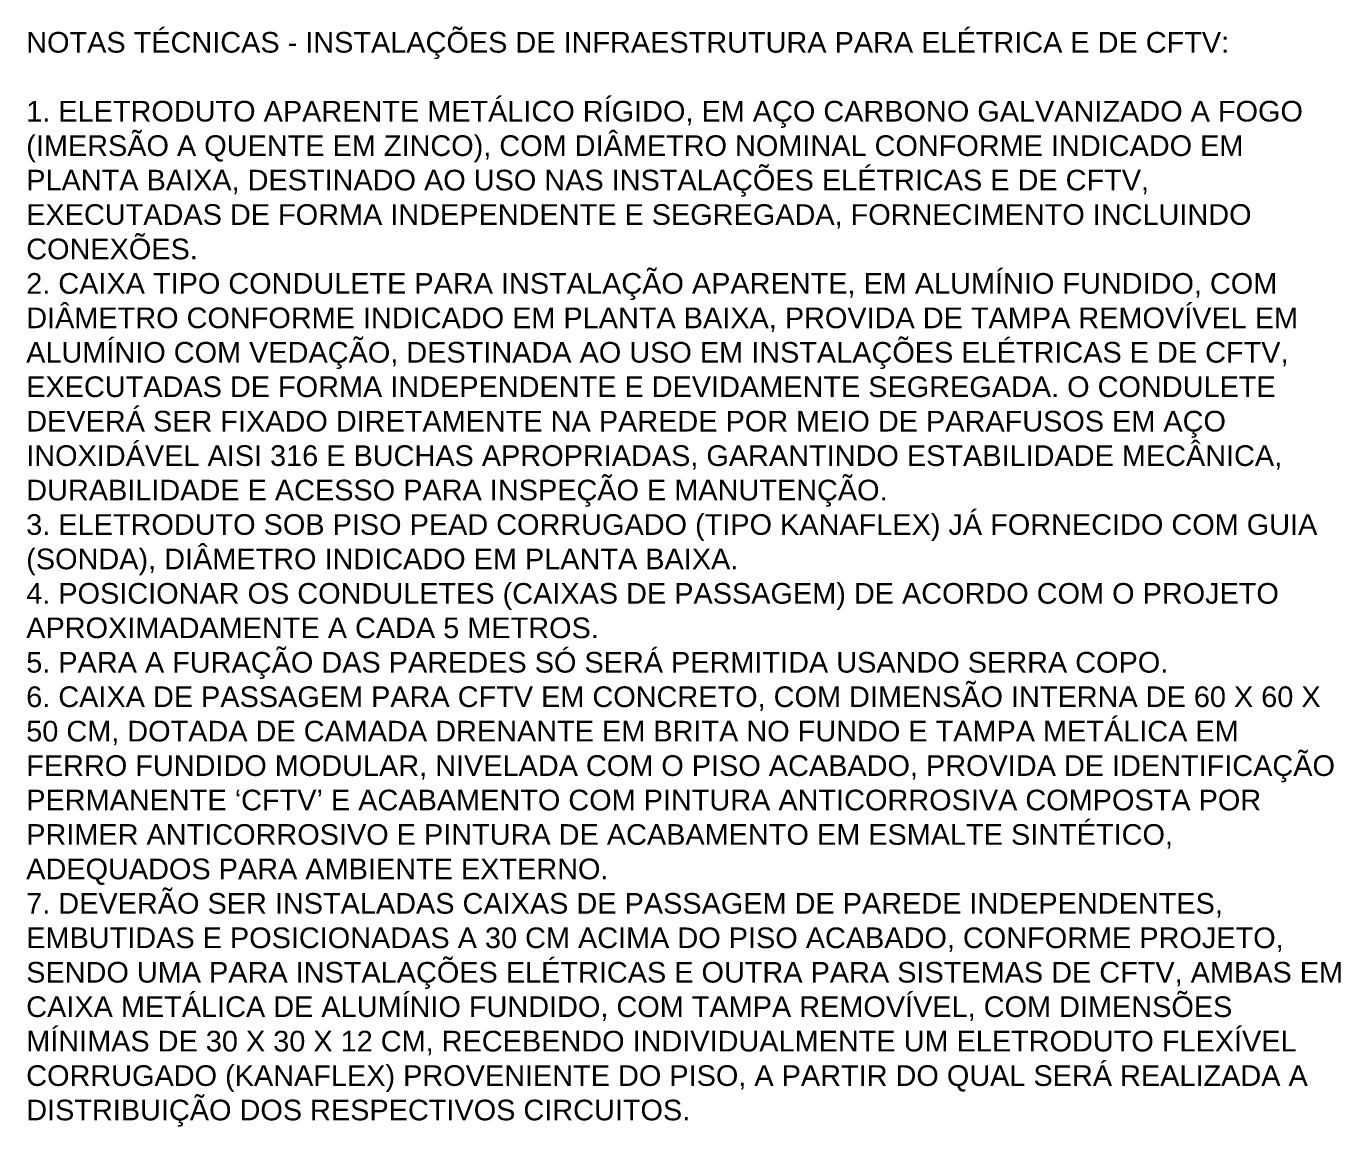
# Model space of a CAD drawing. Header units: millimetres. Extents: x -8 to 5830, y -596 to 3598.
# Drawn here: x 1148.6 to 1307.6, y 2072.3 to 2205.4 of the extents above; entities that cross this region are included whole.
import ezdxf

# ---------------------------------------------------------------- set-up
doc = ezdxf.new("R2010")
doc.units = ezdxf.units.MM
doc.layers.add('INSTALAÇÕES', color=7, linetype='Continuous')
doc.styles.get("Standard").update_dxf_attribs({"font": 'arial.ttf'})

msp = doc.modelspace()

# ---------------------------------------------------------------- texts
at = {"layer": 'INSTALAÇÕES', "color": 7, "insert": (1148.611, 2204.759), "char_height": 2.5, "width": 158.87003, "attachment_point": 1}
msp.add_mtext('NOTAS TÉCNICAS - INSTALAÇÕES DE INFRAESTRUTURA PARA ELÉTRICA E DE CFTV:\\P\\P1. ELETRODUTO APARENTE METÁLICO RÍGIDO, EM AÇO CARBONO GALVANIZADO A FOGO (IMERSÃO A QUENTE EM ZINCO), COM DIÂMETRO NOMINAL CONFORME INDICADO EM PLANTA BAIXA, DESTINADO AO USO NAS INSTALAÇÕES ELÉTRICAS E DE CFTV, EXECUTADAS DE FORMA INDEPENDENTE E SEGREGADA, FORNECIMENTO INCLUINDO CONEXÕES.\\P2. CAIXA TIPO CONDULETE PARA INSTALAÇÃO APARENTE, EM ALUMÍNIO FUNDIDO, COM DIÂMETRO CONFORME INDICADO EM PLANTA BAIXA, PROVIDA DE TAMPA REMOVÍVEL EM ALUMÍNIO COM VEDAÇÃO, DESTINADA AO USO EM INSTALAÇÕES ELÉTRICAS E DE CFTV, EXECUTADAS DE FORMA INDEPENDENTE E DEVIDAMENTE SEGREGADA. O CONDULETE DEVERÁ SER FIXADO DIRETAMENTE NA PAREDE POR MEIO DE PARAFUSOS EM AÇO INOXIDÁVEL AISI 316 E BUCHAS APROPRIADAS, GARANTINDO ESTABILIDADE MECÂNICA, DURABILIDADE E ACESSO PARA INSPEÇÃO E MANUTENÇÃO.\\P3. ELETRODUTO SOB PISO PEAD CORRUGADO (TIPO KANAFLEX) JÁ FORNECIDO COM GUIA (SONDA), DIÂMETRO INDICADO EM PLANTA BAIXA.\\P4. POSICIONAR OS CONDULETES (CAIXAS DE PASSAGEM) DE ACORDO COM O PROJETO APROXIMADAMENTE A CADA 5 METROS.\\P5. PARA A FURAÇÃO DAS PAREDES SÓ SERÁ PERMITIDA USANDO SERRA COPO.\\P6. CAIXA DE PASSAGEM PARA CFTV EM CONCRETO, COM DIMENSÃO INTERNA DE 60 X 60 X 50 CM, DOTADA DE CAMADA DRENANTE EM BRITA NO FUNDO E TAMPA METÁLICA EM FERRO FUNDIDO MODULAR, NIVELADA COM O PISO ACABADO, PROVIDA DE IDENTIFICAÇÃO PERMANENTE ‘CFTV’ E ACABAMENTO COM PINTURA ANTICORROSIVA COMPOSTA POR PRIMER ANTICORROSIVO E PINTURA DE ACABAMENTO EM ESMALTE SINTÉTICO, ADEQUADOS PARA AMBIENTE EXTERNO.\\P7. DEVERÃO SER INSTALADAS CAIXAS DE PASSAGEM DE PAREDE INDEPENDENTES, EMBUTIDAS E POSICIONADAS A 30 CM ACIMA DO PISO ACABADO, CONFORME PROJETO, SENDO UMA PARA INSTALAÇÕES ELÉTRICAS E OUTRA PARA SISTEMAS DE CFTV, AMBAS EM CAIXA METÁLICA DE ALUMÍNIO FUNDIDO, COM TAMPA REMOVÍVEL, COM DIMENSÕES MÍNIMAS DE 30 X 30 X 12 CM, RECEBENDO INDIVIDUALMENTE UM ELETRODUTO FLEXÍVEL CORRUGADO (KANAFLEX) PROVENIENTE DO PISO, A PARTIR DO QUAL SERÁ REALIZADA A DISTRIBUIÇÃO DOS RESPECTIVOS CIRCUITOS.', dxfattribs=at)

doc.saveas('drawing.dxf')
